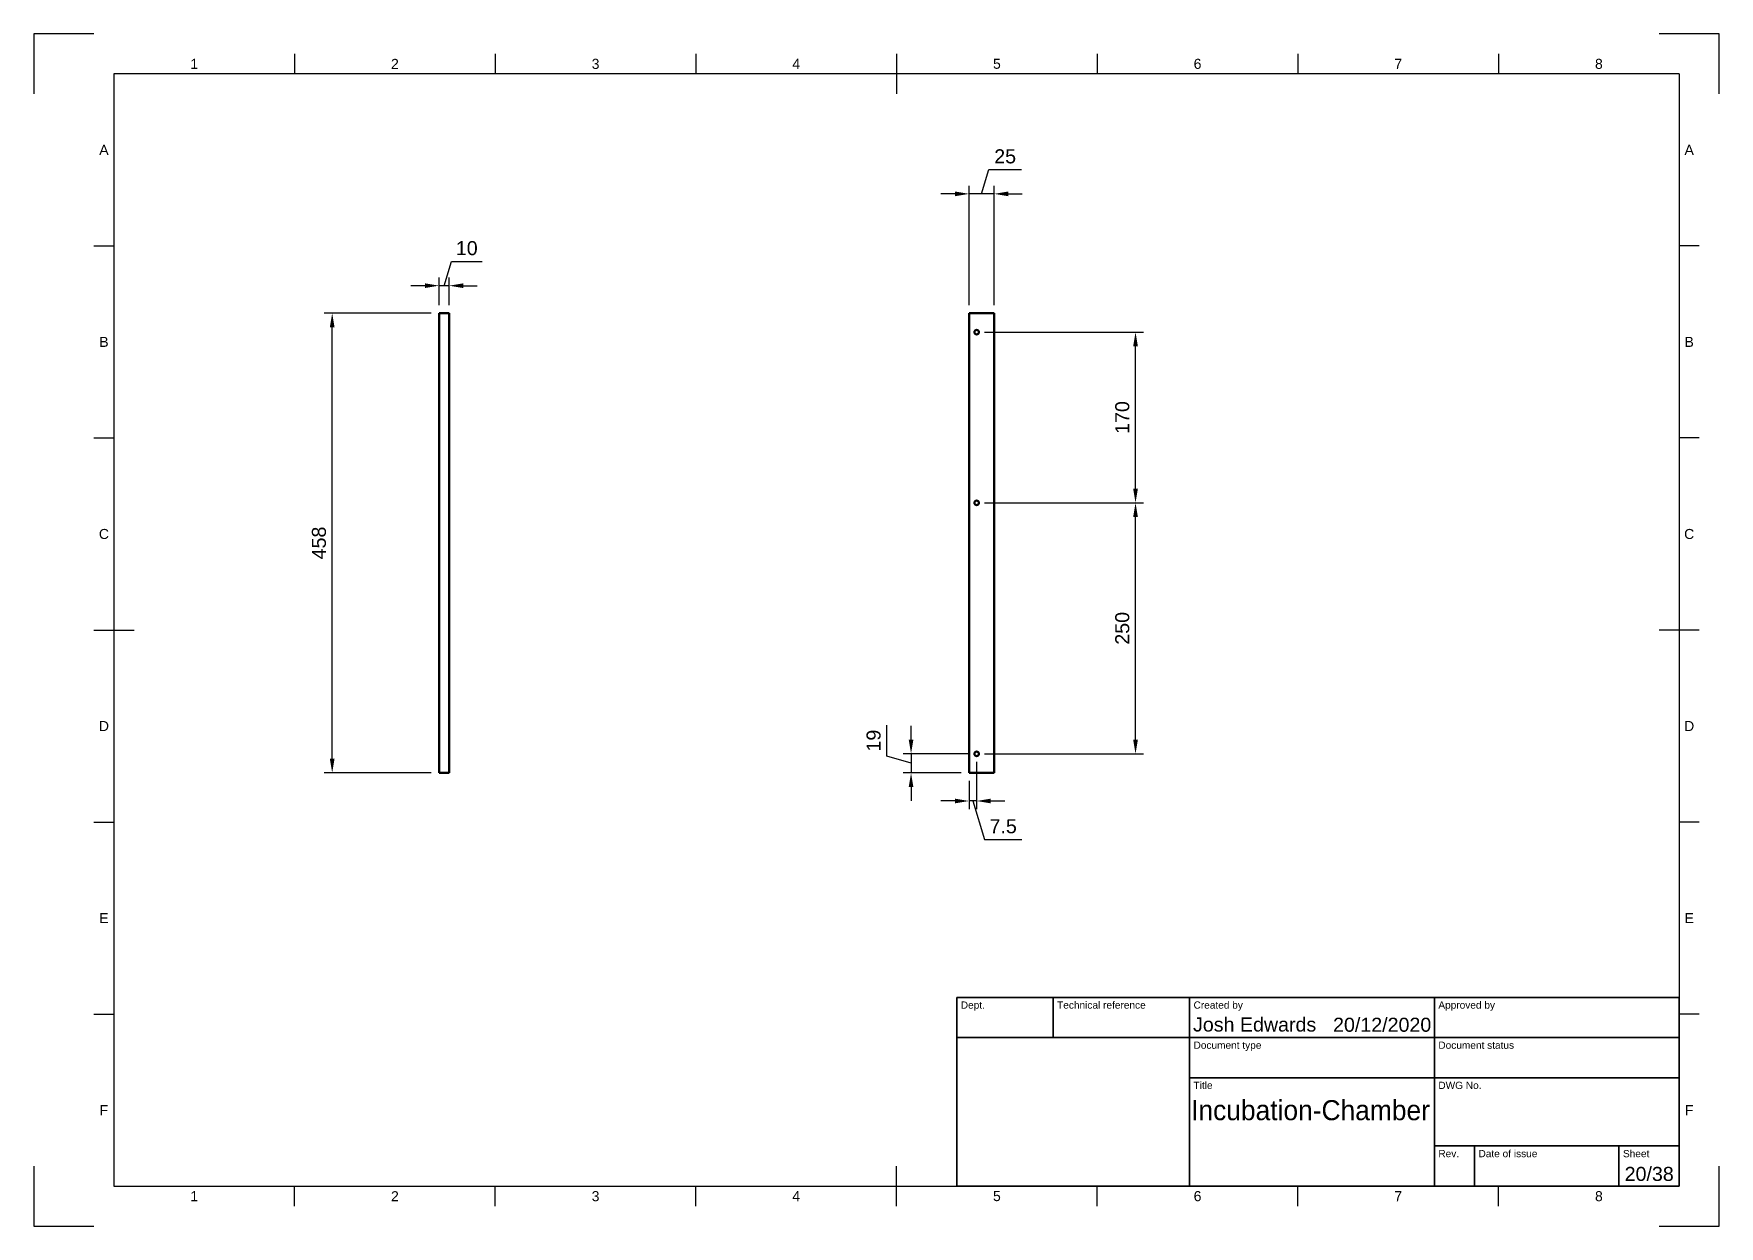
# Model space of a CAD drawing. Header units: millimetres. Extents: x 0 to 420, y 0 to 297.
import ezdxf
from ezdxf.enums import TextEntityAlignment as Align

# ---------------------------------------------------------------- set-up
doc = ezdxf.new("R2010")
doc.units = ezdxf.units.MM
doc.header["$LTSCALE"] = 0.75
for name, color, linetype, lineweight in [('Border', 7, 'Continuous', 25), ('Dimensions', 7, 'Continuous', 25), ('TitleBlock', 7, 'Continuous', 35), ('Visible', 7, 'Continuous', 50)]:
    doc.layers.add(name, color=color, linetype=linetype, lineweight=lineweight)
doc.styles.add('FusionTitle', font='arial.ttf')
doc.styles.get("Standard").update_dxf_attribs({"font": 'arial.ttf'})
doc.dimstyles.new('ISO-25', dxfattribs={"dimtxt": 3.5, "dimasz": 3.5, "dimexe": 2, "dimexo": 2, "dimgap": 1.5, "dimtad": 1, "dimzin": 12, "dimdsep": 46, "dimtxsty": 'Standard', "dimcen": 0, "dimclrd": 256, "dimclre": 256, "dimclrt": 256, "dimazin": 3, "dimtp": 0.1, "dimtm": 0.1, "dimtfac": 0.714, "dimtmove": 1, "dimatfit": 3, "dimfxl": 1, "dimtzin": 12, "dimarcsym": 0})

# ---------------------------------------------------------------- blocks, each defined once
blk = doc.blocks.new('ISO_A3_SHEET')
at = {"layer": 'Border'}
for p, q in [((65, 292), (65, 287)), ((115, 292), (115, 287)), ((165, 292), (165, 287)), ((215, 292), (215, 282)), ((265, 292), (265, 287)), ((315, 292), (315, 287)), ((365, 292), (365, 287)), ((410, 287), (20, 287)), ((20, 287), (20, 10)), ((410, 287), (410, 10)), ((15, 244.16666), (20, 244.16666)), ((415, 244.16666), (410, 244.16666)), ((15, 196.33333), (20, 196.33333)), ((415, 196.33333), (410, 196.33333)), ((15, 148.5), (25, 148.5)), ((415, 148.5), (405, 148.5)), ((15, 100.66667), (20, 100.66667)), ((415, 100.66667), (410, 100.66667)), ((15, 52.83334), (20, 52.83334)), ((415, 52.83334), (410, 52.83334)), ((215, 5), (215, 15)), ((20, 10), (410, 10)), ((65, 5), (65, 10)), ((115, 5), (115, 10)), ((165, 5), (165, 10)), ((265, 5), (265, 10)), ((315, 5), (315, 10)), ((365, 5), (365, 10))]:
    blk.add_line(p, q, dxfattribs=at)
at = {"layer": 'Defpoints'}
for p, q in [((15, 297), (0, 297)), ((0, 297), (0, 282)), ((420, 297), (405, 297)), ((420, 282), (420, 297)), ((0, 15), (0, 0)), ((420, 0), (420, 15)), ((0, 0), (15, 0)), ((405, 0), (420, 0))]:
    blk.add_line(p, q, dxfattribs=at)
at = {"layer": 'Border', "style": 'FusionTitle'}
for s, p in [('1', (40, 289.5)), ('2', (90, 289.5)), ('3', (140, 289.5)), ('4', (190, 289.5)), ('5', (240, 289.5)), ('6', (290, 289.5)), ('7', (340, 289.5)), ('8', (390, 289.5)), ('A', (17.5, 268.08333)), ('A', (412.5, 268.08333)), ('B', (17.5, 220.25)), ('B', (412.5, 220.25)), ('C', (17.5, 172.41667)), ('C', (412.5, 172.41667)), ('D', (17.5, 124.58334)), ('D', (412.5, 124.58334)), ('E', (17.5, 76.75001)), ('E', (412.5, 76.75001)), ('F', (17.5, 28.91668)), ('F', (412.5, 28.91668)), ('1', (40, 7.5)), ('2', (90, 7.5)), ('3', (140, 7.5)), ('4', (190, 7.5)), ('5', (240, 7.5)), ('6', (290, 7.5)), ('7', (340, 7.5)), ('8', (390, 7.5))]:
    blk.add_text(s, height=2.5, dxfattribs=at).set_placement(p, align=Align.MIDDLE)
blk = doc.blocks.new('ISO_TITLEBLOCK')
at = {"layer": 'TitleBlock'}
for p, q in [((0, 47), (-180, 47)), ((-180, 47), (-180, 0)), ((-156, 37), (-156, 47)), ((-122, 0), (-122, 47)), ((-61, 0), (-61, 47)), ((0, 0), (0, 47)), ((-180, 37), (0, 37)), ((-122, 27), (0, 27)), ((-61, 10), (0, 10)), ((-51, 0), (-51, 10)), ((-15, 0), (-15, 10)), ((-180, 0), (0, 0))]:
    blk.add_line(p, q, dxfattribs=at)
at = {"layer": 'TitleBlock', "style": 'FusionTitle'}
for s, p in [('Dept.', (-179, 46)), ('Technical reference', (-155, 46)), ('Created by', (-121, 46)), ('Approved by', (-60, 46)), ('Document type', (-121, 36)), ('Document status', (-60, 36)), ('Title', (-121, 26)), ('DWG No.', (-60, 26)), ('Rev.', (-60, 9)), ('Date of issue', (-50, 9)), ('Sheet', (-14, 9))]:
    blk.add_text(s, height=1.8, dxfattribs=at).set_placement(p, align=Align.TOP_LEFT)
for tag, height, p in [('DEPT', 3.5, (-179, 42)), ('TECHNICAL_REFERENCE', 3.5, (-155, 42)), ('CREATED_BY', 3.5, (-121, 42)), ('APPROVED_BY', 3.5, (-60, 42)), ('DOCUMENT_TYPE', 3.5, (-121, 32)), ('DOCUMENT_STATUS', 3.5, (-60, 32)), ('TITLE_1', 5, (-121, 21.5)), ('TITLE_2', 5, (-121, 14)), ('TITLE_3', 5, (-121, 6.5)), ('DATE_OF_ISSUE', 3.5, (-50, 5))]:
    blk.add_attdef(tag, text='', height=height, dxfattribs=at).set_placement(p, align=Align.TOP_LEFT)
for tag, p in [('CREATED_DATE', (-62, 42)), ('APPROVED_DATE', (-0.99, 42))]:
    blk.add_attdef(tag, text='', height=3.5, dxfattribs=at).set_placement(p, align=Align.TOP_RIGHT)
for tag, height, p in [('DRAWING_NUMBER', 5, (-30.5, 19.75)), ('REV', 3.5, (-56, 4.85)), ('SHEET', 3.5, (-7.5, 4.85))]:
    blk.add_attdef(tag, text='', height=height, dxfattribs=at).set_placement(p, align=Align.TOP_CENTER)
blk = doc.blocks.new('*D12')
at = {"layer": 'Defpoints', "color": 0, "transparency": 16777216}
for p in [(101.009406, 234.253138), (101.009406, 227.41932), (103.509406, 227.41932)]:
    blk.add_point(p, dxfattribs=at)
at = {"layer": 'Dimensions', "lineweight": -2, "transparency": 16777216}
for p, q in [((102.259406, 234.253138), (104.070508, 240.290144)), ((104.070508, 240.290144), (111.742745, 240.290144)), ((101.009406, 229.41932), (101.009406, 236.253138)), ((103.509406, 229.41932), (103.509406, 236.253138)), ((97.509406, 234.253138), (94.009406, 234.253138)), ((103.509406, 234.253138), (101.009406, 234.253138)), ((103.509406, 234.253138), (101.009406, 234.253138)), ((107.009406, 234.253138), (110.509406, 234.253138))]:
    blk.add_line(p, q, dxfattribs=at)
at = {"layer": 'Dimensions', "transparency": 16777216}
for points in [[(97.509406, 234.836472), (97.509406, 233.669805), (101.009406, 234.253138)], [(107.009406, 234.836472), (107.009406, 233.669805), (103.509406, 234.253138)]]:
    blk.add_solid(points, dxfattribs=at)
at = {"layer": 'Dimensions', "transparency": 16777216, "insert": (107.906627, 243.577149), "char_height": 3.5, "attachment_point": 5}
blk.add_mtext('10', dxfattribs=at)
blk = doc.blocks.new('*D13')
at = {"layer": 'Defpoints', "color": 0, "transparency": 16777216}
for p in [(74.373492, 227.41932), (101.009406, 227.41932), (101.009406, 112.91932)]:
    blk.add_point(p, dxfattribs=at)
at = {"layer": 'Dimensions', "lineweight": -2, "transparency": 16777216}
for p, q in [((99.009406, 227.41932), (72.373492, 227.41932)), ((74.373492, 116.41932), (74.373492, 223.91932)), ((99.009406, 112.91932), (72.373492, 112.91932))]:
    blk.add_line(p, q, dxfattribs=at)
at = {"layer": 'Dimensions', "transparency": 16777216}
for points in [[(73.790158, 223.91932), (74.956825, 223.91932), (74.373492, 227.41932)], [(73.790158, 116.41932), (74.956825, 116.41932), (74.373492, 112.91932)]]:
    blk.add_solid(points, dxfattribs=at)
at = {"layer": 'Dimensions', "transparency": 16777216, "insert": (71.086486, 170.16932), "char_height": 3.5, "attachment_point": 5, "rotation": 90}
blk.add_mtext('458', dxfattribs=at)
blk = doc.blocks.new('*D14')
at = {"layer": 'Defpoints', "color": 0, "transparency": 16777216}
for p in [(233.068224, 257.117805), (233.068224, 227.41932), (239.318224, 227.41932)]:
    blk.add_point(p, dxfattribs=at)
at = {"layer": 'Dimensions', "lineweight": -2, "transparency": 16777216}
for p, q in [((236.193224, 257.117805), (238.004325, 263.15481)), ((238.004325, 263.15481), (246.103916, 263.15481)), ((229.568224, 257.117805), (226.068224, 257.117805)), ((233.068224, 229.41932), (233.068224, 259.117805)), ((239.318224, 257.117805), (233.068224, 257.117805)), ((239.318224, 257.117805), (233.068224, 257.117805)), ((239.318224, 229.41932), (239.318224, 259.117805)), ((242.818224, 257.117805), (246.318224, 257.117805))]:
    blk.add_line(p, q, dxfattribs=at)
at = {"layer": 'Dimensions', "transparency": 16777216}
for points in [[(229.568224, 257.701138), (229.568224, 256.534472), (233.068224, 257.117805)], [(242.818224, 257.701138), (242.818224, 256.534472), (239.318224, 257.117805)]]:
    blk.add_solid(points, dxfattribs=at)
at = {"layer": 'Dimensions', "transparency": 16777216, "insert": (242.054121, 266.441816), "char_height": 3.5, "attachment_point": 5}
blk.add_mtext('25', dxfattribs=at)
blk = doc.blocks.new('*D15')
at = {"layer": 'Defpoints', "color": 0, "transparency": 16777216}
for p in [(234.943224, 117.66932), (218.610951, 112.91932), (233.068224, 112.91932)]:
    blk.add_point(p, dxfattribs=at)
at = {"layer": 'Dimensions', "lineweight": -2, "transparency": 16777216}
for p, q in [((212.573946, 117.105422), (212.573946, 124.796759)), ((218.610951, 121.16932), (218.610951, 124.66932)), ((232.943224, 117.66932), (216.610951, 117.66932)), ((218.610951, 117.66932), (218.610951, 112.91932)), ((218.610951, 117.66932), (218.610951, 112.91932)), ((218.610951, 115.29432), (212.573946, 117.105422)), ((231.068224, 112.91932), (216.610951, 112.91932)), ((218.610951, 109.41932), (218.610951, 105.91932))]:
    blk.add_line(p, q, dxfattribs=at)
at = {"layer": 'Dimensions', "transparency": 16777216}
for points in [[(218.027618, 121.16932), (219.194285, 121.16932), (218.610951, 117.66932)], [(218.027618, 109.41932), (219.194285, 109.41932), (218.610951, 112.91932)]]:
    blk.add_solid(points, dxfattribs=at)
at = {"layer": 'Dimensions', "transparency": 16777216, "insert": (209.28694, 120.95109), "char_height": 3.5, "attachment_point": 5, "rotation": 90}
blk.add_mtext('19', dxfattribs=at)
blk = doc.blocks.new('*D16')
at = {"layer": 'Defpoints', "color": 0, "transparency": 16777216}
for p in [(234.943224, 117.66932), (233.068224, 112.91932), (233.068224, 105.914056)]:
    blk.add_point(p, dxfattribs=at)
at = {"layer": 'Dimensions', "lineweight": -2, "transparency": 16777216}
for p, q in [((234.943224, 115.66932), (234.943224, 103.914056)), ((233.068224, 110.91932), (233.068224, 103.914056)), ((229.568224, 105.914056), (226.068224, 105.914056)), ((234.943224, 105.914056), (233.068224, 105.914056)), ((234.943224, 105.914056), (233.068224, 105.914056)), ((234.005724, 105.914056), (236.882582, 96.324527)), ((238.443224, 105.914056), (241.943224, 105.914056)), ((236.882582, 96.324527), (246.252296, 96.324527))]:
    blk.add_line(p, q, dxfattribs=at)
at = {"layer": 'Dimensions', "transparency": 16777216}
for points in [[(229.568224, 106.49739), (229.568224, 105.330723), (233.068224, 105.914056)], [(238.443224, 106.49739), (238.443224, 105.330723), (234.943224, 105.914056)]]:
    blk.add_solid(points, dxfattribs=at)
at = {"layer": 'Dimensions', "transparency": 16777216, "insert": (241.567439, 99.60437), "char_height": 3.5, "attachment_point": 5}
blk.add_mtext('7.5', dxfattribs=at)
blk = doc.blocks.new('*D17')
at = {"layer": 'Defpoints', "color": 0, "transparency": 16777216}
for p in [(234.943224, 180.16932), (274.541203, 180.16932), (234.943224, 117.66932)]:
    blk.add_point(p, dxfattribs=at)
at = {"layer": 'Dimensions', "lineweight": -2, "transparency": 16777216}
for p, q in [((236.943224, 180.16932), (276.541203, 180.16932)), ((274.541203, 121.16932), (274.541203, 176.66932)), ((236.943224, 117.66932), (276.541203, 117.66932))]:
    blk.add_line(p, q, dxfattribs=at)
at = {"layer": 'Dimensions', "transparency": 16777216}
for points in [[(273.95787, 176.66932), (275.124537, 176.66932), (274.541203, 180.16932)], [(273.95787, 121.16932), (275.124537, 121.16932), (274.541203, 117.66932)]]:
    blk.add_solid(points, dxfattribs=at)
at = {"layer": 'Dimensions', "transparency": 16777216, "insert": (271.254198, 148.91932), "char_height": 3.5, "attachment_point": 5, "rotation": 90}
blk.add_mtext('250', dxfattribs=at)
blk = doc.blocks.new('*D18')
at = {"layer": 'Defpoints', "color": 0, "transparency": 16777216}
for p in [(234.943224, 222.66932), (274.541203, 222.66932), (234.943224, 180.16932)]:
    blk.add_point(p, dxfattribs=at)
at = {"layer": 'Dimensions', "lineweight": -2, "transparency": 16777216}
for p, q in [((236.943224, 222.66932), (276.541203, 222.66932)), ((274.541203, 183.66932), (274.541203, 219.16932)), ((236.943224, 180.16932), (276.541203, 180.16932))]:
    blk.add_line(p, q, dxfattribs=at)
at = {"layer": 'Dimensions', "transparency": 16777216}
for points in [[(273.95787, 219.16932), (275.124537, 219.16932), (274.541203, 222.66932)], [(273.95787, 183.66932), (275.124537, 183.66932), (274.541203, 180.16932)]]:
    blk.add_solid(points, dxfattribs=at)
at = {"layer": 'Dimensions', "transparency": 16777216, "insert": (271.254198, 201.41932), "char_height": 3.5, "attachment_point": 5, "rotation": 90}
blk.add_mtext('170', dxfattribs=at)

msp = doc.modelspace()

# ---------------------------------------------------------------- linework, layer by layer
at = {"layer": 'Visible', "extrusion": (0, 1, 0)}
for p, q in [((103.509406, 227.41932, 3.125), (101.009406, 227.41932, 3.125)), ((101.009406, 112.91932, 3.125), (101.009406, 227.41932, 3.125)), ((103.509406, 227.41932, 3.125), (103.509406, 112.91932, 3.125)), ((233.068224, 227.41932, 1.25), (233.068224, 112.91932, 1.25)), ((239.318224, 227.41932, 1.25), (233.068224, 227.41932, 1.25)), ((239.318224, 112.91932, 1.25), (239.318224, 227.41932, 1.25)), ((103.509406, 112.91932, 3.125), (101.009406, 112.91932, 3.125)), ((233.068224, 112.91932, 1.25), (239.318224, 112.91932, 1.25))]:
    msp.add_line(p, q, dxfattribs=at)
at = {"layer": 'Visible', "extrusion": (2.963e-13, 2.2e-15, -1)}
for centre in [(-234.943224, 222.66932, -1.25), (-234.943224, 180.16932, -1.25), (-234.943224, 117.66932, -1.25)]:
    msp.add_circle(centre, 0.5625, dxfattribs=at)

# ---------------------------------------------------------------- block references
at = {"layer": 'Border'}
msp.add_blockref('ISO_A3_SHEET', (0, 0), dxfattribs=at)
at = {"layer": 'TitleBlock'}
ref = msp.add_blockref('ISO_TITLEBLOCK', (410, 10), dxfattribs=at)
ref.add_attrib('CREATED_DATE_001', '20/12/2020', (323.762619, 48.440314), dxfattribs={"height": 3.5, "style": 'FusionTitle'})
ref.add_attrib('SHEET_001', '20/38', (396.417974, 11.290314), dxfattribs={"height": 3.5, "style": 'FusionTitle'})
ref.add_attrib('TITLE_1_001', 'Incubation-Chamber', (288.387328, 26.414734), dxfattribs={"height": 5, "style": 'FusionTitle', "width": 0.9405})
ref.add_attrib('CREATED_BY_001', 'Josh Edwards', (288.86869, 48.5), dxfattribs={"height": 3.5, "style": 'FusionTitle'})

# ---------------------------------------------------------------- dimensions: what is measured, and where the dimension line sits
at = {"layer": 'Dimensions'}
for p1, p2, distance, picture, middle in [((239.318224, 227.41932), (233.068224, 227.41932), -29.698485, '*D14', (239.504325, 266.441816)), ((103.509406, 227.41932), (101.009406, 227.41932), -6.833818, '*D12', (105.570508, 243.577149)), ((101.009406, 112.91932), (101.009406, 227.41932), 26.635914, '*D13', (71.086486, 170.16932)), ((234.943224, 180.16932), (234.943224, 222.66932), -39.597979, '*D18', (271.254198, 201.41932)), ((234.943224, 117.66932), (234.943224, 180.16932), -39.597979, '*D17', (271.254198, 148.91932))]:
    dim = msp.add_aligned_dim(p1=p1, p2=p2, distance=distance, dimstyle='ISO-25', override={"dimlfac": 4, "dimclrd": 256, "dimclre": 256}, dxfattribs=at)
    dim.commit()
    dim.dimension.update_dxf_attribs({"geometry": picture, "text_midpoint": middle})
dim = msp.add_linear_dim(base=(218.610951, 112.91932), p1=(234.943224, 117.66932), p2=(233.068224, 112.91932), angle=90, dimstyle='ISO-25', override={"dimlfac": 4, "dimclrd": 256, "dimclre": 256}, dxfattribs=at)
dim.commit()
dim.dimension.update_dxf_attribs({"geometry": '*D15', "text_midpoint": (209.28694, 118.605422)})
dim = msp.add_linear_dim(base=(233.068224, 105.914056), p1=(234.943224, 117.66932), p2=(233.068224, 112.91932), dimstyle='ISO-25', override={"dimlfac": 4, "dimclrd": 256, "dimclre": 256}, dxfattribs=at)
dim.commit()
dim.dimension.update_dxf_attribs({"geometry": '*D16', "text_midpoint": (238.382582, 99.60437)})

doc.saveas('drawing.dxf')
